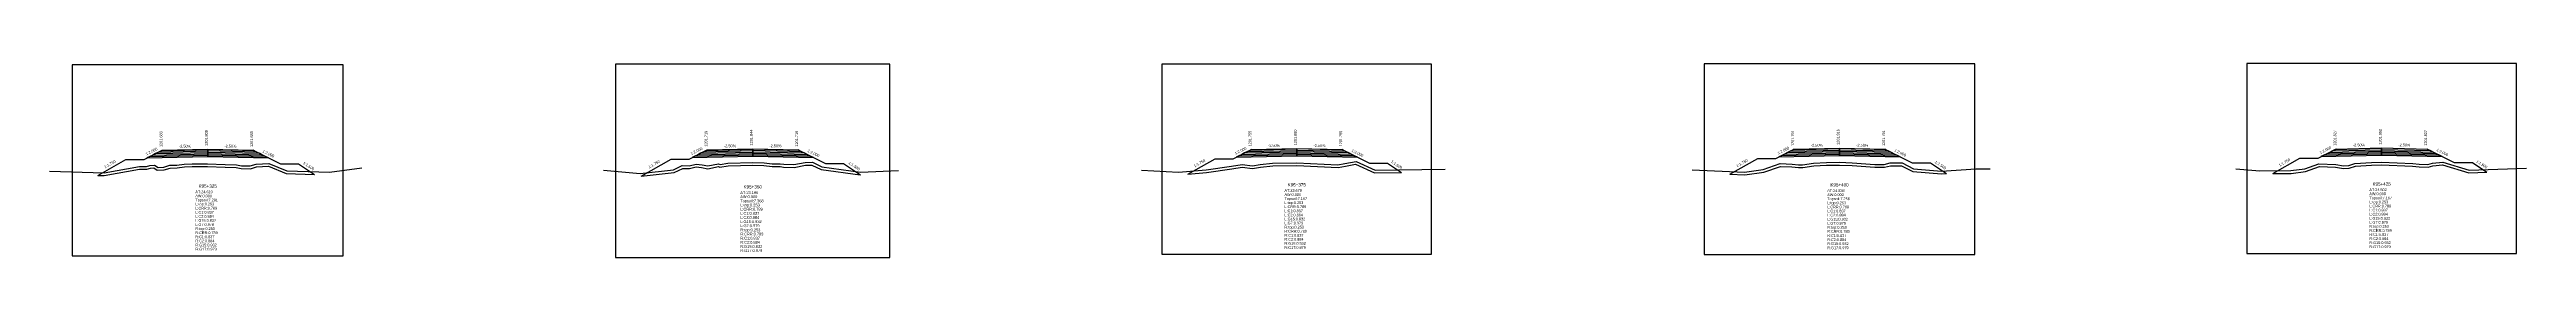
# Model space of a CAD drawing. Extents: x -7 to 78429, y 1189 to 1262.
# Drawn here: x 23538.9 to 23811.6, y 1189.8 to 1211.3 of the extents above; entities that cross this region are included whole.
import ezdxf
from ezdxf.enums import TextEntityAlignment as Align

# ---------------------------------------------------------------- set-up
doc = ezdxf.new("R2010")
doc.units = 0

msp = doc.modelspace()

# ---------------------------------------------------------------- linework, layer by layer
at = {"layer": 'A4_BORDER', "color": 7}
for points in [[(23601.192, 1189.838), (23631.399, 1189.838), (23631.399, 1211.197), (23601.192, 1211.197), (23601.192, 1189.838)], [(23661.357, 1190.195), (23691.057, 1190.195), (23691.057, 1211.195), (23661.357, 1211.195), (23661.357, 1190.195)], [(23721.087, 1190.161), (23750.878, 1190.161), (23750.878, 1211.225), (23721.087, 1211.225), (23721.087, 1190.161)], [(23780.831, 1190.276), (23810.531, 1190.276), (23810.531, 1211.276), (23780.831, 1211.276), (23780.831, 1190.276)], [(23541.352, 1190.015), (23571.194, 1190.015), (23571.194, 1211.115), (23541.352, 1211.115), (23541.352, 1190.015)]]:
    msp.add_lwpolyline(points, dxfattribs=at)
at = {"layer": 'CLEAR_GROUND', "color": 8}
for points in [[(23544.165, 1198.907), (23544.883, 1198.884), (23548.779, 1199.611), (23549.578, 1199.59), (23549.959, 1199.701), (23550.338, 1199.745), (23550.715, 1199.475), (23551.486, 1199.508), (23552.158, 1199.725), (23552.903, 1199.729), (23553.711, 1199.839), (23554.564, 1199.905), (23556.246, 1199.886), (23558.181, 1199.824), (23559.4, 1199.775), (23559.948, 1199.672), (23560.985, 1199.65), (23561.648, 1199.854), (23562.968, 1199.924), (23564.916, 1199.112), (23568.038, 1199.006)], [(23604.007, 1198.84), (23607.643, 1199.24), (23608.595, 1199.687), (23609.325, 1199.674), (23610.073, 1199.841), (23610.668, 1199.795), (23611.345, 1199.649), (23612.514, 1199.883), (23612.674, 1199.82), (23613.593, 1199.966), (23616.304, 1200.032), (23617.526, 1200.002), (23618.428, 1199.905), (23619.305, 1199.892), (23619.681, 1199.837), (23620.861, 1199.801), (23622.1, 1200.038), (23622.796, 1200.053), (23623.817, 1199.551), (23628.136, 1198.966), (23628.172, 1198.968)], [(23664.214, 1199.045), (23666.257, 1199.217), (23669.074, 1199.632), (23670.188, 1199.817), (23671.348, 1199.674), (23672.202, 1199.809), (23673.559, 1199.97), (23676.205, 1200), (23680.768, 1199.769), (23681.576, 1199.942), (23682.695, 1200.15), (23684.776, 1199.2), (23687.737, 1199.235)], [(23723.914, 1199.038), (23725.55, 1198.964), (23727.656, 1199.283), (23729.495, 1199.91), (23730.741, 1199.861), (23731.445, 1199.77), (23731.925, 1199.774), (23733.162, 1199.975), (23734.557, 1200.043), (23735.966, 1200.059), (23737.359, 1199.991), (23739.858, 1199.818), (23740.943, 1199.823), (23741.601, 1199.985), (23742.804, 1199.986), (23744.036, 1199.336), (23747.211, 1199.081), (23747.747, 1199.115)], [(23783.705, 1199.126), (23785.706, 1199.139), (23787.285, 1199.34), (23788.829, 1199.876), (23790.614, 1199.833), (23791.466, 1199.684), (23792.105, 1199.703), (23792.796, 1199.923), (23794.578, 1200.053), (23795.676, 1200.062), (23799.094, 1199.942), (23799.81, 1199.839), (23800.817, 1199.832), (23801.334, 1199.972), (23802.388, 1200.065), (23805.267, 1199.202), (23807.278, 1199.263)]]:
    msp.add_lwpolyline(points, dxfattribs=at)
at = {"layer": 'DESIGN_ROAD_TRIMMED', "color": 1}
for points in [[(23544.165, 1198.907), (23547.273, 1200.683), (23549.273, 1200.683), (23551.273, 1201.683), (23551.273, 1201.683), (23551.168, 1201.63), (23551.168, 1201.63), (23550.852, 1201.472), (23550.852, 1201.472), (23550.536, 1201.315), (23550.536, 1201.315), (23550.22, 1201.157), (23550.22, 1201.157), (23549.904, 1200.999), (23549.904, 1200.999), (23549.589, 1200.841), (23556.273, 1201.008), (23556.273, 1201.158), (23556.273, 1201.158), (23556.273, 1201.308), (23556.273, 1201.308), (23556.273, 1201.458), (23556.273, 1201.458), (23556.273, 1201.608), (23556.273, 1201.608), (23556.273, 1201.758), (23556.273, 1201.758), (23556.273, 1201.808), (23556.273, 1201.808), (23556.273, 1201.808), (23556.273, 1201.808), (23556.273, 1201.808), (23556.273, 1201.758), (23556.273, 1201.758), (23556.273, 1201.608), (23556.273, 1201.608), (23556.273, 1201.458), (23556.273, 1201.458), (23556.273, 1201.308), (23556.273, 1201.308), (23556.273, 1201.158), (23556.273, 1201.158), (23556.273, 1201.008), (23562.957, 1200.841), (23562.641, 1200.999), (23562.641, 1200.999), (23562.326, 1201.157), (23562.326, 1201.157), (23562.01, 1201.315), (23562.01, 1201.315), (23561.694, 1201.472), (23561.694, 1201.472), (23561.378, 1201.63), (23561.378, 1201.63), (23561.273, 1201.683), (23561.273, 1201.683), (23564.273, 1200.183), (23566.273, 1200.183), (23568.038, 1199.006)], [(23604.007, 1198.84), (23607.296, 1200.719), (23609.296, 1200.719), (23611.296, 1201.719), (23611.296, 1201.719), (23611.19, 1201.666), (23611.19, 1201.666), (23610.875, 1201.508), (23610.875, 1201.508), (23610.559, 1201.351), (23610.559, 1201.351), (23610.243, 1201.193), (23610.243, 1201.193), (23609.927, 1201.035), (23609.927, 1201.035), (23609.611, 1200.877), (23616.296, 1201.044), (23616.296, 1201.194), (23616.296, 1201.194), (23616.296, 1201.344), (23616.296, 1201.344), (23616.296, 1201.494), (23616.296, 1201.494), (23616.296, 1201.644), (23616.296, 1201.644), (23616.296, 1201.794), (23616.296, 1201.794), (23616.296, 1201.844), (23616.296, 1201.844), (23616.296, 1201.844), (23616.296, 1201.844), (23616.296, 1201.844), (23616.296, 1201.794), (23616.296, 1201.794), (23616.296, 1201.644), (23616.296, 1201.644), (23616.296, 1201.494), (23616.296, 1201.494), (23616.296, 1201.344), (23616.296, 1201.344), (23616.296, 1201.194), (23616.296, 1201.194), (23616.296, 1201.044), (23622.98, 1200.877), (23622.664, 1201.035), (23622.664, 1201.035), (23622.348, 1201.193), (23622.348, 1201.193), (23622.033, 1201.351), (23622.033, 1201.351), (23621.717, 1201.508), (23621.717, 1201.508), (23621.401, 1201.666), (23621.401, 1201.666), (23621.296, 1201.719), (23621.296, 1201.719), (23624.296, 1200.219), (23626.296, 1200.219), (23628.172, 1198.968)], [(23664.214, 1199.045), (23667.207, 1200.755), (23669.207, 1200.755), (23671.207, 1201.755), (23671.207, 1201.755), (23671.102, 1201.702), (23671.102, 1201.702), (23670.786, 1201.544), (23670.786, 1201.544), (23670.47, 1201.387), (23670.47, 1201.387), (23670.154, 1201.229), (23670.154, 1201.229), (23669.838, 1201.071), (23669.838, 1201.071), (23669.523, 1200.913), (23676.207, 1201.08), (23676.207, 1201.23), (23676.207, 1201.23), (23676.207, 1201.38), (23676.207, 1201.38), (23676.207, 1201.53), (23676.207, 1201.53), (23676.207, 1201.68), (23676.207, 1201.68), (23676.207, 1201.83), (23676.207, 1201.83), (23676.207, 1201.88), (23676.207, 1201.88), (23676.207, 1201.88), (23676.207, 1201.88), (23676.207, 1201.88), (23676.207, 1201.83), (23676.207, 1201.83), (23676.207, 1201.68), (23676.207, 1201.68), (23676.207, 1201.53), (23676.207, 1201.53), (23676.207, 1201.38), (23676.207, 1201.38), (23676.207, 1201.23), (23676.207, 1201.23), (23676.207, 1201.08), (23682.891, 1200.913), (23682.575, 1201.071), (23682.575, 1201.071), (23682.259, 1201.229), (23682.259, 1201.229), (23681.944, 1201.387), (23681.944, 1201.387), (23681.628, 1201.544), (23681.628, 1201.544), (23681.312, 1201.702), (23681.312, 1201.702), (23681.207, 1201.755), (23681.207, 1201.755), (23684.207, 1200.255), (23686.207, 1200.255), (23687.737, 1199.235)], [(23723.914, 1199.038), (23726.982, 1200.791), (23728.982, 1200.791), (23730.982, 1201.791), (23730.982, 1201.791), (23730.877, 1201.738), (23730.877, 1201.738), (23730.561, 1201.58), (23730.561, 1201.58), (23730.245, 1201.423), (23730.245, 1201.423), (23729.93, 1201.265), (23729.93, 1201.265), (23729.614, 1201.107), (23729.614, 1201.107), (23729.298, 1200.949), (23735.982, 1201.116), (23735.982, 1201.266), (23735.982, 1201.266), (23735.982, 1201.416), (23735.982, 1201.416), (23735.982, 1201.566), (23735.982, 1201.566), (23735.982, 1201.716), (23735.982, 1201.716), (23735.982, 1201.866), (23735.982, 1201.866), (23735.982, 1201.916), (23735.982, 1201.916), (23735.982, 1201.916), (23735.982, 1201.916), (23735.982, 1201.916), (23735.982, 1201.866), (23735.982, 1201.866), (23735.982, 1201.716), (23735.982, 1201.716), (23735.982, 1201.566), (23735.982, 1201.566), (23735.982, 1201.416), (23735.982, 1201.416), (23735.982, 1201.266), (23735.982, 1201.266), (23735.982, 1201.116), (23742.667, 1200.949), (23742.351, 1201.107), (23742.351, 1201.107), (23742.035, 1201.265), (23742.035, 1201.265), (23741.719, 1201.423), (23741.719, 1201.423), (23741.403, 1201.58), (23741.403, 1201.58), (23741.088, 1201.738), (23741.088, 1201.738), (23740.982, 1201.791), (23740.982, 1201.791), (23743.982, 1200.291), (23745.982, 1200.291), (23747.747, 1199.115)], [(23783.705, 1199.126), (23786.681, 1200.827), (23788.681, 1200.827), (23790.681, 1201.827), (23790.681, 1201.827), (23790.576, 1201.774), (23790.576, 1201.774), (23790.26, 1201.616), (23790.26, 1201.616), (23789.944, 1201.459), (23789.944, 1201.459), (23789.629, 1201.301), (23789.629, 1201.301), (23789.313, 1201.143), (23789.313, 1201.143), (23788.997, 1200.985), (23795.681, 1201.152), (23795.681, 1201.302), (23795.681, 1201.302), (23795.681, 1201.452), (23795.681, 1201.452), (23795.681, 1201.602), (23795.681, 1201.602), (23795.681, 1201.752), (23795.681, 1201.752), (23795.681, 1201.902), (23795.681, 1201.902), (23795.681, 1201.952), (23795.681, 1201.952), (23795.681, 1201.952), (23795.681, 1201.952), (23795.681, 1201.952), (23795.681, 1201.902), (23795.681, 1201.902), (23795.681, 1201.752), (23795.681, 1201.752), (23795.681, 1201.602), (23795.681, 1201.602), (23795.681, 1201.452), (23795.681, 1201.452), (23795.681, 1201.302), (23795.681, 1201.302), (23795.681, 1201.152), (23802.365, 1200.985), (23802.05, 1201.143), (23802.05, 1201.143), (23801.734, 1201.301), (23801.734, 1201.301), (23801.418, 1201.459), (23801.418, 1201.459), (23801.102, 1201.616), (23801.102, 1201.616), (23800.787, 1201.774), (23800.787, 1201.774), (23800.681, 1201.827), (23800.681, 1201.827), (23803.681, 1200.327), (23805.681, 1200.327), (23807.278, 1199.263)]]:
    msp.add_lwpolyline(points, dxfattribs=at)
at = {"layer": 'FINISHED_ROAD', "color": 2}
for points in [[(23547.273, 1200.683), (23549.273, 1200.683), (23551.273, 1201.683), (23551.273, 1201.683), (23556.273, 1201.808), (23561.273, 1201.683), (23561.273, 1201.683), (23564.273, 1200.183), (23566.273, 1200.183)], [(23607.296, 1200.719), (23609.296, 1200.719), (23611.296, 1201.719), (23611.296, 1201.719), (23616.296, 1201.844), (23621.296, 1201.719), (23621.296, 1201.719), (23624.296, 1200.219), (23626.296, 1200.219)], [(23667.207, 1200.755), (23669.207, 1200.755), (23671.207, 1201.755), (23671.207, 1201.755), (23676.207, 1201.88), (23681.207, 1201.755), (23681.207, 1201.755), (23684.207, 1200.255), (23686.207, 1200.255)], [(23726.982, 1200.791), (23728.982, 1200.791), (23730.982, 1201.791), (23730.982, 1201.791), (23735.982, 1201.916), (23740.982, 1201.791), (23740.982, 1201.791), (23743.982, 1200.291), (23745.982, 1200.291)], [(23786.681, 1200.827), (23788.681, 1200.827), (23790.681, 1201.827), (23790.681, 1201.827), (23795.681, 1201.952), (23800.681, 1201.827), (23800.681, 1201.827), (23803.681, 1200.327), (23805.681, 1200.327)]]:
    msp.add_lwpolyline(points, dxfattribs=at)
at = {"layer": 'LAYER_0', "color": 4}
for points in [[(23551.273, 1201.683), (23551.168, 1201.63), (23556.273, 1201.758), (23556.273, 1201.808)], [(23611.296, 1201.719), (23611.19, 1201.666), (23616.296, 1201.794), (23616.296, 1201.844)], [(23671.207, 1201.755), (23671.102, 1201.702), (23676.207, 1201.83), (23676.207, 1201.88)], [(23730.982, 1201.791), (23730.877, 1201.738), (23735.982, 1201.866), (23735.982, 1201.916)], [(23790.681, 1201.827), (23790.576, 1201.774), (23795.681, 1201.902), (23795.681, 1201.952)]]:
    msp.add_lwpolyline(points, dxfattribs=at)
at = {"layer": 'LAYER_1', "color": 4}
for points in [[(23551.168, 1201.63), (23550.852, 1201.472), (23556.273, 1201.608), (23556.273, 1201.758)], [(23611.19, 1201.666), (23610.875, 1201.508), (23616.296, 1201.644), (23616.296, 1201.794)], [(23671.102, 1201.702), (23670.786, 1201.544), (23676.207, 1201.68), (23676.207, 1201.83)], [(23730.877, 1201.738), (23730.561, 1201.58), (23735.982, 1201.716), (23735.982, 1201.866)], [(23790.576, 1201.774), (23790.26, 1201.616), (23795.681, 1201.752), (23795.681, 1201.902)]]:
    msp.add_lwpolyline(points, dxfattribs=at)
at = {"layer": 'LAYER_10', "color": 6}
for points in [[(23562.326, 1201.157), (23562.641, 1200.999), (23556.273, 1201.158), (23556.273, 1201.308)], [(23622.348, 1201.193), (23622.664, 1201.035), (23616.296, 1201.194), (23616.296, 1201.344)], [(23682.259, 1201.229), (23682.575, 1201.071), (23676.207, 1201.23), (23676.207, 1201.38)], [(23742.035, 1201.265), (23742.351, 1201.107), (23735.982, 1201.266), (23735.982, 1201.416)], [(23801.734, 1201.301), (23802.05, 1201.143), (23795.681, 1201.302), (23795.681, 1201.452)]]:
    msp.add_lwpolyline(points, dxfattribs=at)
at = {"layer": 'LAYER_11', "color": 6}
for points in [[(23562.641, 1200.999), (23562.957, 1200.841), (23556.273, 1201.008), (23556.273, 1201.158)], [(23622.664, 1201.035), (23622.98, 1200.877), (23616.296, 1201.044), (23616.296, 1201.194)], [(23682.575, 1201.071), (23682.891, 1200.913), (23676.207, 1201.08), (23676.207, 1201.23)], [(23742.351, 1201.107), (23742.667, 1200.949), (23735.982, 1201.116), (23735.982, 1201.266)], [(23802.05, 1201.143), (23802.365, 1200.985), (23795.681, 1201.152), (23795.681, 1201.302)]]:
    msp.add_lwpolyline(points, dxfattribs=at)
at = {"layer": 'LAYER_2', "color": 4}
for points in [[(23550.852, 1201.472), (23550.536, 1201.315), (23556.273, 1201.458), (23556.273, 1201.608)], [(23610.875, 1201.508), (23610.559, 1201.351), (23616.296, 1201.494), (23616.296, 1201.644)], [(23670.786, 1201.544), (23670.47, 1201.387), (23676.207, 1201.53), (23676.207, 1201.68)], [(23730.561, 1201.58), (23730.245, 1201.423), (23735.982, 1201.566), (23735.982, 1201.716)], [(23790.26, 1201.616), (23789.944, 1201.459), (23795.681, 1201.602), (23795.681, 1201.752)]]:
    msp.add_lwpolyline(points, dxfattribs=at)
at = {"layer": 'LAYER_3', "color": 4}
for points in [[(23550.536, 1201.315), (23550.22, 1201.157), (23556.273, 1201.308), (23556.273, 1201.458)], [(23610.559, 1201.351), (23610.243, 1201.193), (23616.296, 1201.344), (23616.296, 1201.494)], [(23670.47, 1201.387), (23670.154, 1201.229), (23676.207, 1201.38), (23676.207, 1201.53)], [(23730.245, 1201.423), (23729.93, 1201.265), (23735.982, 1201.416), (23735.982, 1201.566)], [(23789.944, 1201.459), (23789.629, 1201.301), (23795.681, 1201.452), (23795.681, 1201.602)]]:
    msp.add_lwpolyline(points, dxfattribs=at)
at = {"layer": 'LAYER_4', "color": 4}
for points in [[(23550.22, 1201.157), (23549.904, 1200.999), (23556.273, 1201.158), (23556.273, 1201.308)], [(23610.243, 1201.193), (23609.927, 1201.035), (23616.296, 1201.194), (23616.296, 1201.344)], [(23670.154, 1201.229), (23669.838, 1201.071), (23676.207, 1201.23), (23676.207, 1201.38)], [(23729.93, 1201.265), (23729.614, 1201.107), (23735.982, 1201.266), (23735.982, 1201.416)], [(23789.629, 1201.301), (23789.313, 1201.143), (23795.681, 1201.302), (23795.681, 1201.452)]]:
    msp.add_lwpolyline(points, dxfattribs=at)
at = {"layer": 'LAYER_5', "color": 4}
for points in [[(23549.904, 1200.999), (23549.589, 1200.841), (23556.273, 1201.008), (23556.273, 1201.158)], [(23609.927, 1201.035), (23609.611, 1200.877), (23616.296, 1201.044), (23616.296, 1201.194)], [(23669.838, 1201.071), (23669.523, 1200.913), (23676.207, 1201.08), (23676.207, 1201.23)], [(23729.614, 1201.107), (23729.298, 1200.949), (23735.982, 1201.116), (23735.982, 1201.266)], [(23789.313, 1201.143), (23788.997, 1200.985), (23795.681, 1201.152), (23795.681, 1201.302)]]:
    msp.add_lwpolyline(points, dxfattribs=at)
at = {"layer": 'LAYER_6', "color": 6}
for points in [[(23561.273, 1201.683), (23561.378, 1201.63), (23556.273, 1201.758), (23556.273, 1201.808)], [(23621.296, 1201.719), (23621.401, 1201.666), (23616.296, 1201.794), (23616.296, 1201.844)], [(23681.207, 1201.755), (23681.312, 1201.702), (23676.207, 1201.83), (23676.207, 1201.88)], [(23740.982, 1201.791), (23741.088, 1201.738), (23735.982, 1201.866), (23735.982, 1201.916)], [(23800.681, 1201.827), (23800.787, 1201.774), (23795.681, 1201.902), (23795.681, 1201.952)]]:
    msp.add_lwpolyline(points, dxfattribs=at)
at = {"layer": 'LAYER_7', "color": 6}
for points in [[(23561.378, 1201.63), (23561.694, 1201.472), (23556.273, 1201.608), (23556.273, 1201.758)], [(23621.401, 1201.666), (23621.717, 1201.508), (23616.296, 1201.644), (23616.296, 1201.794)], [(23681.312, 1201.702), (23681.628, 1201.544), (23676.207, 1201.68), (23676.207, 1201.83)], [(23741.088, 1201.738), (23741.403, 1201.58), (23735.982, 1201.716), (23735.982, 1201.866)], [(23800.787, 1201.774), (23801.102, 1201.616), (23795.681, 1201.752), (23795.681, 1201.902)]]:
    msp.add_lwpolyline(points, dxfattribs=at)
at = {"layer": 'LAYER_8', "color": 6}
for points in [[(23561.694, 1201.472), (23562.01, 1201.315), (23556.273, 1201.458), (23556.273, 1201.608)], [(23621.717, 1201.508), (23622.033, 1201.351), (23616.296, 1201.494), (23616.296, 1201.644)], [(23681.628, 1201.544), (23681.944, 1201.387), (23676.207, 1201.53), (23676.207, 1201.68)], [(23741.403, 1201.58), (23741.719, 1201.423), (23735.982, 1201.566), (23735.982, 1201.716)], [(23801.102, 1201.616), (23801.418, 1201.459), (23795.681, 1201.602), (23795.681, 1201.752)]]:
    msp.add_lwpolyline(points, dxfattribs=at)
at = {"layer": 'LAYER_9', "color": 6}
for points in [[(23562.01, 1201.315), (23562.326, 1201.157), (23556.273, 1201.308), (23556.273, 1201.458)], [(23622.033, 1201.351), (23622.348, 1201.193), (23616.296, 1201.344), (23616.296, 1201.494)], [(23681.944, 1201.387), (23682.259, 1201.229), (23676.207, 1201.38), (23676.207, 1201.53)], [(23741.719, 1201.423), (23742.035, 1201.265), (23735.982, 1201.416), (23735.982, 1201.566)], [(23801.418, 1201.459), (23801.734, 1201.301), (23795.681, 1201.452), (23795.681, 1201.602)]]:
    msp.add_lwpolyline(points, dxfattribs=at)
at = {"layer": 'NATURAL_GROUND', "color": 3}
for points in [[(23538.856, 1199.375), (23544.86, 1199.185), (23548.755, 1199.912), (23549.539, 1199.891), (23549.9, 1199.996), (23550.419, 1200.056), (23550.806, 1199.779), (23551.433, 1199.806), (23552.11, 1200.025), (23552.882, 1200.029), (23553.679, 1200.137), (23554.554, 1200.205), (23556.253, 1200.186), (23558.192, 1200.124), (23559.434, 1200.074), (23559.979, 1199.971), (23560.943, 1199.951), (23561.595, 1200.152), (23563.021, 1200.227), (23564.981, 1199.41), (23569.699, 1199.25), (23573.245, 1199.754)], [(23599.861, 1199.482), (23603.886, 1199.128), (23607.561, 1199.533), (23608.531, 1199.988), (23609.295, 1199.975), (23610.052, 1200.143), (23610.712, 1200.093), (23611.348, 1199.955), (23612.542, 1200.194), (23612.708, 1200.129), (23613.566, 1200.265), (23616.304, 1200.332), (23617.546, 1200.302), (23618.447, 1200.205), (23619.33, 1200.192), (23619.708, 1200.136), (23620.837, 1200.102), (23622.069, 1200.337), (23622.863, 1200.355), (23623.906, 1199.842), (23628.149, 1199.267), (23632.351, 1199.469)], [(23659.098, 1199.487), (23663.171, 1199.258), (23666.223, 1199.515), (23669.028, 1199.928), (23670.182, 1200.12), (23671.343, 1199.977), (23672.161, 1200.106), (23673.54, 1200.27), (23676.211, 1200.3), (23680.744, 1200.071), (23681.517, 1200.236), (23682.734, 1200.462), (23684.84, 1199.501), (23692.557, 1199.591)], [(23719.76, 1199.525), (23725.534, 1199.265), (23727.584, 1199.576), (23729.451, 1200.212), (23730.766, 1200.16), (23731.463, 1200.07), (23731.899, 1200.074), (23733.13, 1200.274), (23734.548, 1200.343), (23735.971, 1200.359), (23737.376, 1200.29), (23739.867, 1200.118), (23740.906, 1200.123), (23741.564, 1200.285), (23742.878, 1200.286), (23744.121, 1199.63), (23747.213, 1199.382), (23751.006, 1199.619), (23752.569, 1199.649)], [(23779.627, 1199.621), (23782.28, 1199.417), (23785.686, 1199.439), (23787.216, 1199.634), (23788.782, 1200.177), (23790.643, 1200.132), (23791.487, 1199.985), (23792.054, 1200.002), (23792.738, 1200.22), (23794.566, 1200.353), (23795.68, 1200.362), (23799.12, 1200.241), (23799.832, 1200.139), (23800.778, 1200.132), (23801.281, 1200.269), (23802.419, 1200.369), (23805.306, 1199.503), (23811.631, 1199.695)]]:
    msp.add_lwpolyline(points, dxfattribs=at)
at = {"layer": 'STRUCTURE_LEFT', "color": 4}
for points in [[(23551.273, 1201.683), (23551.168, 1201.63), (23551.168, 1201.63), (23550.852, 1201.472), (23550.852, 1201.472), (23550.536, 1201.315), (23550.536, 1201.315), (23550.22, 1201.157), (23550.22, 1201.157), (23549.904, 1200.999), (23549.904, 1200.999), (23549.589, 1200.841), (23556.273, 1201.008), (23556.273, 1201.158), (23556.273, 1201.158), (23556.273, 1201.308), (23556.273, 1201.308), (23556.273, 1201.458), (23556.273, 1201.458), (23556.273, 1201.608), (23556.273, 1201.608), (23556.273, 1201.758), (23556.273, 1201.758), (23556.273, 1201.808), (23556.273, 1201.808)], [(23611.296, 1201.719), (23611.19, 1201.666), (23611.19, 1201.666), (23610.875, 1201.508), (23610.875, 1201.508), (23610.559, 1201.351), (23610.559, 1201.351), (23610.243, 1201.193), (23610.243, 1201.193), (23609.927, 1201.035), (23609.927, 1201.035), (23609.611, 1200.877), (23616.296, 1201.044), (23616.296, 1201.194), (23616.296, 1201.194), (23616.296, 1201.344), (23616.296, 1201.344), (23616.296, 1201.494), (23616.296, 1201.494), (23616.296, 1201.644), (23616.296, 1201.644), (23616.296, 1201.794), (23616.296, 1201.794), (23616.296, 1201.844), (23616.296, 1201.844)], [(23671.207, 1201.755), (23671.102, 1201.702), (23671.102, 1201.702), (23670.786, 1201.544), (23670.786, 1201.544), (23670.47, 1201.387), (23670.47, 1201.387), (23670.154, 1201.229), (23670.154, 1201.229), (23669.838, 1201.071), (23669.838, 1201.071), (23669.523, 1200.913), (23676.207, 1201.08), (23676.207, 1201.23), (23676.207, 1201.23), (23676.207, 1201.38), (23676.207, 1201.38), (23676.207, 1201.53), (23676.207, 1201.53), (23676.207, 1201.68), (23676.207, 1201.68), (23676.207, 1201.83), (23676.207, 1201.83), (23676.207, 1201.88), (23676.207, 1201.88)], [(23730.982, 1201.791), (23730.877, 1201.738), (23730.877, 1201.738), (23730.561, 1201.58), (23730.561, 1201.58), (23730.245, 1201.423), (23730.245, 1201.423), (23729.93, 1201.265), (23729.93, 1201.265), (23729.614, 1201.107), (23729.614, 1201.107), (23729.298, 1200.949), (23735.982, 1201.116), (23735.982, 1201.266), (23735.982, 1201.266), (23735.982, 1201.416), (23735.982, 1201.416), (23735.982, 1201.566), (23735.982, 1201.566), (23735.982, 1201.716), (23735.982, 1201.716), (23735.982, 1201.866), (23735.982, 1201.866), (23735.982, 1201.916), (23735.982, 1201.916)], [(23790.681, 1201.827), (23790.576, 1201.774), (23790.576, 1201.774), (23790.26, 1201.616), (23790.26, 1201.616), (23789.944, 1201.459), (23789.944, 1201.459), (23789.629, 1201.301), (23789.629, 1201.301), (23789.313, 1201.143), (23789.313, 1201.143), (23788.997, 1200.985), (23795.681, 1201.152), (23795.681, 1201.302), (23795.681, 1201.302), (23795.681, 1201.452), (23795.681, 1201.452), (23795.681, 1201.602), (23795.681, 1201.602), (23795.681, 1201.752), (23795.681, 1201.752), (23795.681, 1201.902), (23795.681, 1201.902), (23795.681, 1201.952), (23795.681, 1201.952)]]:
    msp.add_lwpolyline(points, dxfattribs=at)
at = {"layer": 'STRUCTURE_RIGHT', "color": 6}
for points in [[(23556.273, 1201.808), (23556.273, 1201.808), (23556.273, 1201.758), (23556.273, 1201.758), (23556.273, 1201.608), (23556.273, 1201.608), (23556.273, 1201.458), (23556.273, 1201.458), (23556.273, 1201.308), (23556.273, 1201.308), (23556.273, 1201.158), (23556.273, 1201.158), (23556.273, 1201.008), (23562.957, 1200.841), (23562.641, 1200.999), (23562.641, 1200.999), (23562.326, 1201.157), (23562.326, 1201.157), (23562.01, 1201.315), (23562.01, 1201.315), (23561.694, 1201.472), (23561.694, 1201.472), (23561.378, 1201.63), (23561.378, 1201.63), (23561.273, 1201.683)], [(23616.296, 1201.844), (23616.296, 1201.844), (23616.296, 1201.794), (23616.296, 1201.794), (23616.296, 1201.644), (23616.296, 1201.644), (23616.296, 1201.494), (23616.296, 1201.494), (23616.296, 1201.344), (23616.296, 1201.344), (23616.296, 1201.194), (23616.296, 1201.194), (23616.296, 1201.044), (23622.98, 1200.877), (23622.664, 1201.035), (23622.664, 1201.035), (23622.348, 1201.193), (23622.348, 1201.193), (23622.033, 1201.351), (23622.033, 1201.351), (23621.717, 1201.508), (23621.717, 1201.508), (23621.401, 1201.666), (23621.401, 1201.666), (23621.296, 1201.719)], [(23676.207, 1201.88), (23676.207, 1201.88), (23676.207, 1201.83), (23676.207, 1201.83), (23676.207, 1201.68), (23676.207, 1201.68), (23676.207, 1201.53), (23676.207, 1201.53), (23676.207, 1201.38), (23676.207, 1201.38), (23676.207, 1201.23), (23676.207, 1201.23), (23676.207, 1201.08), (23682.891, 1200.913), (23682.575, 1201.071), (23682.575, 1201.071), (23682.259, 1201.229), (23682.259, 1201.229), (23681.944, 1201.387), (23681.944, 1201.387), (23681.628, 1201.544), (23681.628, 1201.544), (23681.312, 1201.702), (23681.312, 1201.702), (23681.207, 1201.755)], [(23735.982, 1201.916), (23735.982, 1201.916), (23735.982, 1201.866), (23735.982, 1201.866), (23735.982, 1201.716), (23735.982, 1201.716), (23735.982, 1201.566), (23735.982, 1201.566), (23735.982, 1201.416), (23735.982, 1201.416), (23735.982, 1201.266), (23735.982, 1201.266), (23735.982, 1201.116), (23742.667, 1200.949), (23742.351, 1201.107), (23742.351, 1201.107), (23742.035, 1201.265), (23742.035, 1201.265), (23741.719, 1201.423), (23741.719, 1201.423), (23741.403, 1201.58), (23741.403, 1201.58), (23741.088, 1201.738), (23741.088, 1201.738), (23740.982, 1201.791)], [(23795.681, 1201.952), (23795.681, 1201.952), (23795.681, 1201.902), (23795.681, 1201.902), (23795.681, 1201.752), (23795.681, 1201.752), (23795.681, 1201.602), (23795.681, 1201.602), (23795.681, 1201.452), (23795.681, 1201.452), (23795.681, 1201.302), (23795.681, 1201.302), (23795.681, 1201.152), (23802.365, 1200.985), (23802.05, 1201.143), (23802.05, 1201.143), (23801.734, 1201.301), (23801.734, 1201.301), (23801.418, 1201.459), (23801.418, 1201.459), (23801.102, 1201.616), (23801.102, 1201.616), (23800.787, 1201.774), (23800.787, 1201.774), (23800.681, 1201.827)]]:
    msp.add_lwpolyline(points, dxfattribs=at)

# ---------------------------------------------------------------- texts
at = {"layer": 'INFO_TEXT'}
for s, height, p in [('AT:24.610', 0.3, (23554.916, 1196.948)), ('AW:0.000', 0.3, (23554.916, 1196.495)), ('Topsoil:7.291', 0.3, (23554.916, 1196.043)), ('L:top:0.253', 0.3, (23554.916, 1195.591)), ('L:CRR:0.789', 0.3, (23554.916, 1195.139)), ('L:C1:0.837', 0.3, (23554.916, 1194.687)), ('AT:23.196', 0.31, (23614.923, 1196.856)), ('AW:0.000', 0.31, (23614.923, 1196.399)), ('Topsoil:7.368', 0.31, (23614.923, 1195.941)), ('L:top:0.253', 0.31, (23614.923, 1195.483)), ('L:CRR:0.789', 0.31, (23614.923, 1195.025)), ('L:C1:0.837', 0.31, (23614.923, 1194.568)), ('AT:23.678', 0.3, (23674.857, 1197.095)), ('AW:0.000', 0.3, (23674.857, 1196.645)), ('Topsoil:7.157', 0.3, (23674.857, 1196.195)), ('L:top:0.253', 0.3, (23674.857, 1195.745)), ('L:CRR:0.789', 0.3, (23674.857, 1195.295)), ('L:C1:0.837', 0.3, (23674.857, 1194.845)), ('AT:24.838', 0.3, (23734.628, 1197.082)), ('AW:0.000', 0.3, (23734.628, 1196.63)), ('Topsoil:7.256', 0.3, (23734.628, 1196.179)), ('L:top:0.253', 0.3, (23734.628, 1195.728)), ('L:CRR:0.789', 0.3, (23734.628, 1195.276)), ('L:C1:0.837', 0.3, (23734.628, 1194.825)), ('AT:24.502', 0.3, (23794.331, 1197.176)), ('AW:0.000', 0.3, (23794.331, 1196.726)), ('Topsoil:7.167', 0.3, (23794.331, 1196.276)), ('L:top:0.253', 0.3, (23794.331, 1195.826)), ('L:CRR:0.789', 0.3, (23794.331, 1195.376)), ('L:C1:0.837', 0.3, (23794.331, 1194.926)), ('L:C2:0.884', 0.3, (23794.331, 1194.476)), ('L:C2:0.884', 0.3, (23554.916, 1194.235)), ('L:G15:0.932', 0.3, (23554.916, 1193.782)), ('L:G7:0.979', 0.3, (23554.916, 1193.33)), ('R:top:0.253', 0.3, (23554.916, 1192.878)), ('R:CRR:0.789', 0.3, (23554.916, 1192.426)), ('R:C1:0.837', 0.3, (23554.916, 1191.974)), ('L:C2:0.884', 0.31, (23614.923, 1194.11)), ('L:G15:0.932', 0.31, (23614.923, 1193.652)), ('L:G7:0.979', 0.31, (23614.923, 1193.195)), ('R:top:0.253', 0.31, (23614.923, 1192.737)), ('R:CRR:0.789', 0.31, (23614.923, 1192.279)), ('R:C1:0.837', 0.31, (23614.923, 1191.822)), ('L:C2:0.884', 0.3, (23674.857, 1194.395)), ('L:G15:0.932', 0.3, (23674.857, 1193.945)), ('L:G7:0.979', 0.3, (23674.857, 1193.495)), ('R:top:0.253', 0.3, (23674.857, 1193.045)), ('R:CRR:0.789', 0.3, (23674.857, 1192.595)), ('R:C1:0.837', 0.3, (23674.857, 1192.145)), ('L:C2:0.884', 0.3, (23734.628, 1194.373)), ('L:G15:0.932', 0.3, (23734.628, 1193.922)), ('L:G7:0.979', 0.3, (23734.628, 1193.471)), ('R:top:0.253', 0.3, (23734.628, 1193.019)), ('R:CRR:0.789', 0.3, (23734.628, 1192.568)), ('R:C1:0.837', 0.3, (23734.628, 1192.117)), ('L:G15:0.932', 0.3, (23794.331, 1194.026)), ('L:G7:0.979', 0.3, (23794.331, 1193.576)), ('R:top:0.253', 0.3, (23794.331, 1193.126)), ('R:CRR:0.789', 0.3, (23794.331, 1192.676)), ('R:C1:0.837', 0.3, (23794.331, 1192.226)), ('R:C2:0.884', 0.3, (23794.331, 1191.776)), ('R:C2:0.884', 0.3, (23554.916, 1191.522)), ('R:G15:0.932', 0.3, (23554.916, 1191.07)), ('R:G17:0.979', 0.3, (23554.916, 1190.617)), ('R:C2:0.884', 0.31, (23614.923, 1191.364)), ('R:G15:0.932', 0.31, (23614.923, 1190.906)), ('R:G17:0.979', 0.31, (23614.923, 1190.449)), ('R:C2:0.884', 0.3, (23674.857, 1191.695)), ('R:G15:0.932', 0.3, (23674.857, 1191.245)), ('R:G17:0.979', 0.3, (23674.857, 1190.795)), ('R:C2:0.884', 0.3, (23734.628, 1191.665)), ('R:G15:0.932', 0.3, (23734.628, 1191.214)), ('R:G17:0.979', 0.3, (23734.628, 1190.762)), ('R:G15:0.932', 0.3, (23794.331, 1191.326)), ('R:G17:0.979', 0.3, (23794.331, 1190.876))]:
    msp.add_text(s, height=height, dxfattribs=at).set_placement(p)
at = {"layer": 'LEFT_TEXT_H'}
for s, height, p in [('1201.683', 0.301, (23551.273, 1202.045)), ('1201.719', 0.305, (23611.296, 1202.085)), ('1201.755', 0.3, (23671.207, 1202.115)), ('1201.791', 0.301, (23730.982, 1202.152)), ('1201.827', 0.3, (23790.681, 1202.187))]:
    msp.add_text(s, height=height, rotation=90, dxfattribs=at).set_placement(p)
at = {"layer": 'POINT_TEXT_H'}
for s, height, p in [('1201.808', 0.301, (23556.273, 1202.17)), ('1201.844', 0.305, (23616.296, 1202.21)), ('1201.880', 0.3, (23676.207, 1202.24)), ('1201.916', 0.301, (23735.982, 1202.277)), ('1201.952', 0.3, (23795.681, 1202.312))]:
    msp.add_text(s, height=height, rotation=90, dxfattribs=at).set_placement(p)
at = {"layer": 'RIGHT_TEXT_H'}
for s, height, p in [('1201.683', 0.301, (23561.273, 1202.045)), ('1201.719', 0.305, (23621.296, 1202.085)), ('1201.755', 0.3, (23681.207, 1202.115)), ('1201.791', 0.301, (23740.982, 1202.152)), ('1201.827', 0.3, (23800.681, 1202.187))]:
    msp.add_text(s, height=height, rotation=90, dxfattribs=at).set_placement(p)
at = {"layer": 'SLOPE_left'}
for s, height, rotation, p in [('1:1.750', 0.301, 29.745, (23545.629, 1199.952)), ('1:2.000', 0.301, 26.565, (23550.192, 1201.345)), ('1:1.750', 0.305, 29.745, (23605.56, 1199.938)), ('1:2.000', 0.305, 26.565, (23610.214, 1201.383)), ('1:1.750', 0.3, 29.745, (23665.621, 1200.056)), ('1:2.000', 0.3, 26.565, (23670.126, 1201.416)), ('1:1.750', 0.301, 29.745, (23725.359, 1200.071)), ('1:2.000', 0.301, 26.565, (23729.902, 1201.452)), ('1:1.750', 0.3, 29.745, (23785.104, 1200.133)), ('1:2.000', 0.3, 26.565, (23789.601, 1201.488))]:
    msp.add_text(s, height=height, rotation=rotation, dxfattribs=at).set_placement(p, align=Align.BOTTOM_CENTER)
at = {"layer": 'SLOPE_right'}
for s, height, rotation, p in [('1:2.000', 0.301, -26.565, (23562.854, 1201.095)), ('1:1.500', 0.301, -33.69, (23567.256, 1199.745)), ('1:2.000', 0.305, -26.565, (23622.878, 1201.133)), ('1:1.500', 0.305, -33.69, (23627.336, 1199.746)), ('1:2.000', 0.3, -26.565, (23682.787, 1201.166)), ('1:1.500', 0.3, -33.69, (23687.072, 1199.895)), ('1:2.000', 0.301, -26.565, (23742.563, 1201.202)), ('1:1.500', 0.301, -33.69, (23746.965, 1199.853)), ('1:2.000', 0.3, -26.565, (23802.262, 1201.238)), ('1:1.500', 0.3, -33.69, (23806.579, 1199.945))]:
    msp.add_text(s, height=height, rotation=rotation, dxfattribs=at).set_placement(p, align=Align.BOTTOM_CENTER)
at = {"layer": 'SLOPE_TEXT'}
for height, p in [(0.301, (23553.773, 1201.987)), (0.301, (23558.773, 1201.987)), (0.305, (23613.796, 1202.026)), (0.305, (23618.796, 1202.026)), (0.3, (23673.707, 1202.058)), (0.3, (23678.707, 1202.058)), (0.301, (23733.482, 1202.094)), (0.301, (23738.482, 1202.094)), (0.3, (23793.181, 1202.13)), (0.3, (23798.181, 1202.13))]:
    msp.add_text('-2.50%', height=height, dxfattribs=at).set_placement(p, align=Align.CENTER)
at = {"layer": 'STATION_TITLE'}
for s, height, p in [('K95+325', 0.362, (23556.273, 1197.55)), ('K95+350', 0.366, (23616.296, 1197.466)), ('K95+375', 0.36, (23676.207, 1197.695)), ('K95+400', 0.361, (23735.982, 1197.684)), ('K95+425', 0.36, (23795.681, 1197.776))]:
    msp.add_text(s, height=height, dxfattribs=at).set_placement(p, align=Align.CENTER)

doc.saveas('drawing.dxf')
